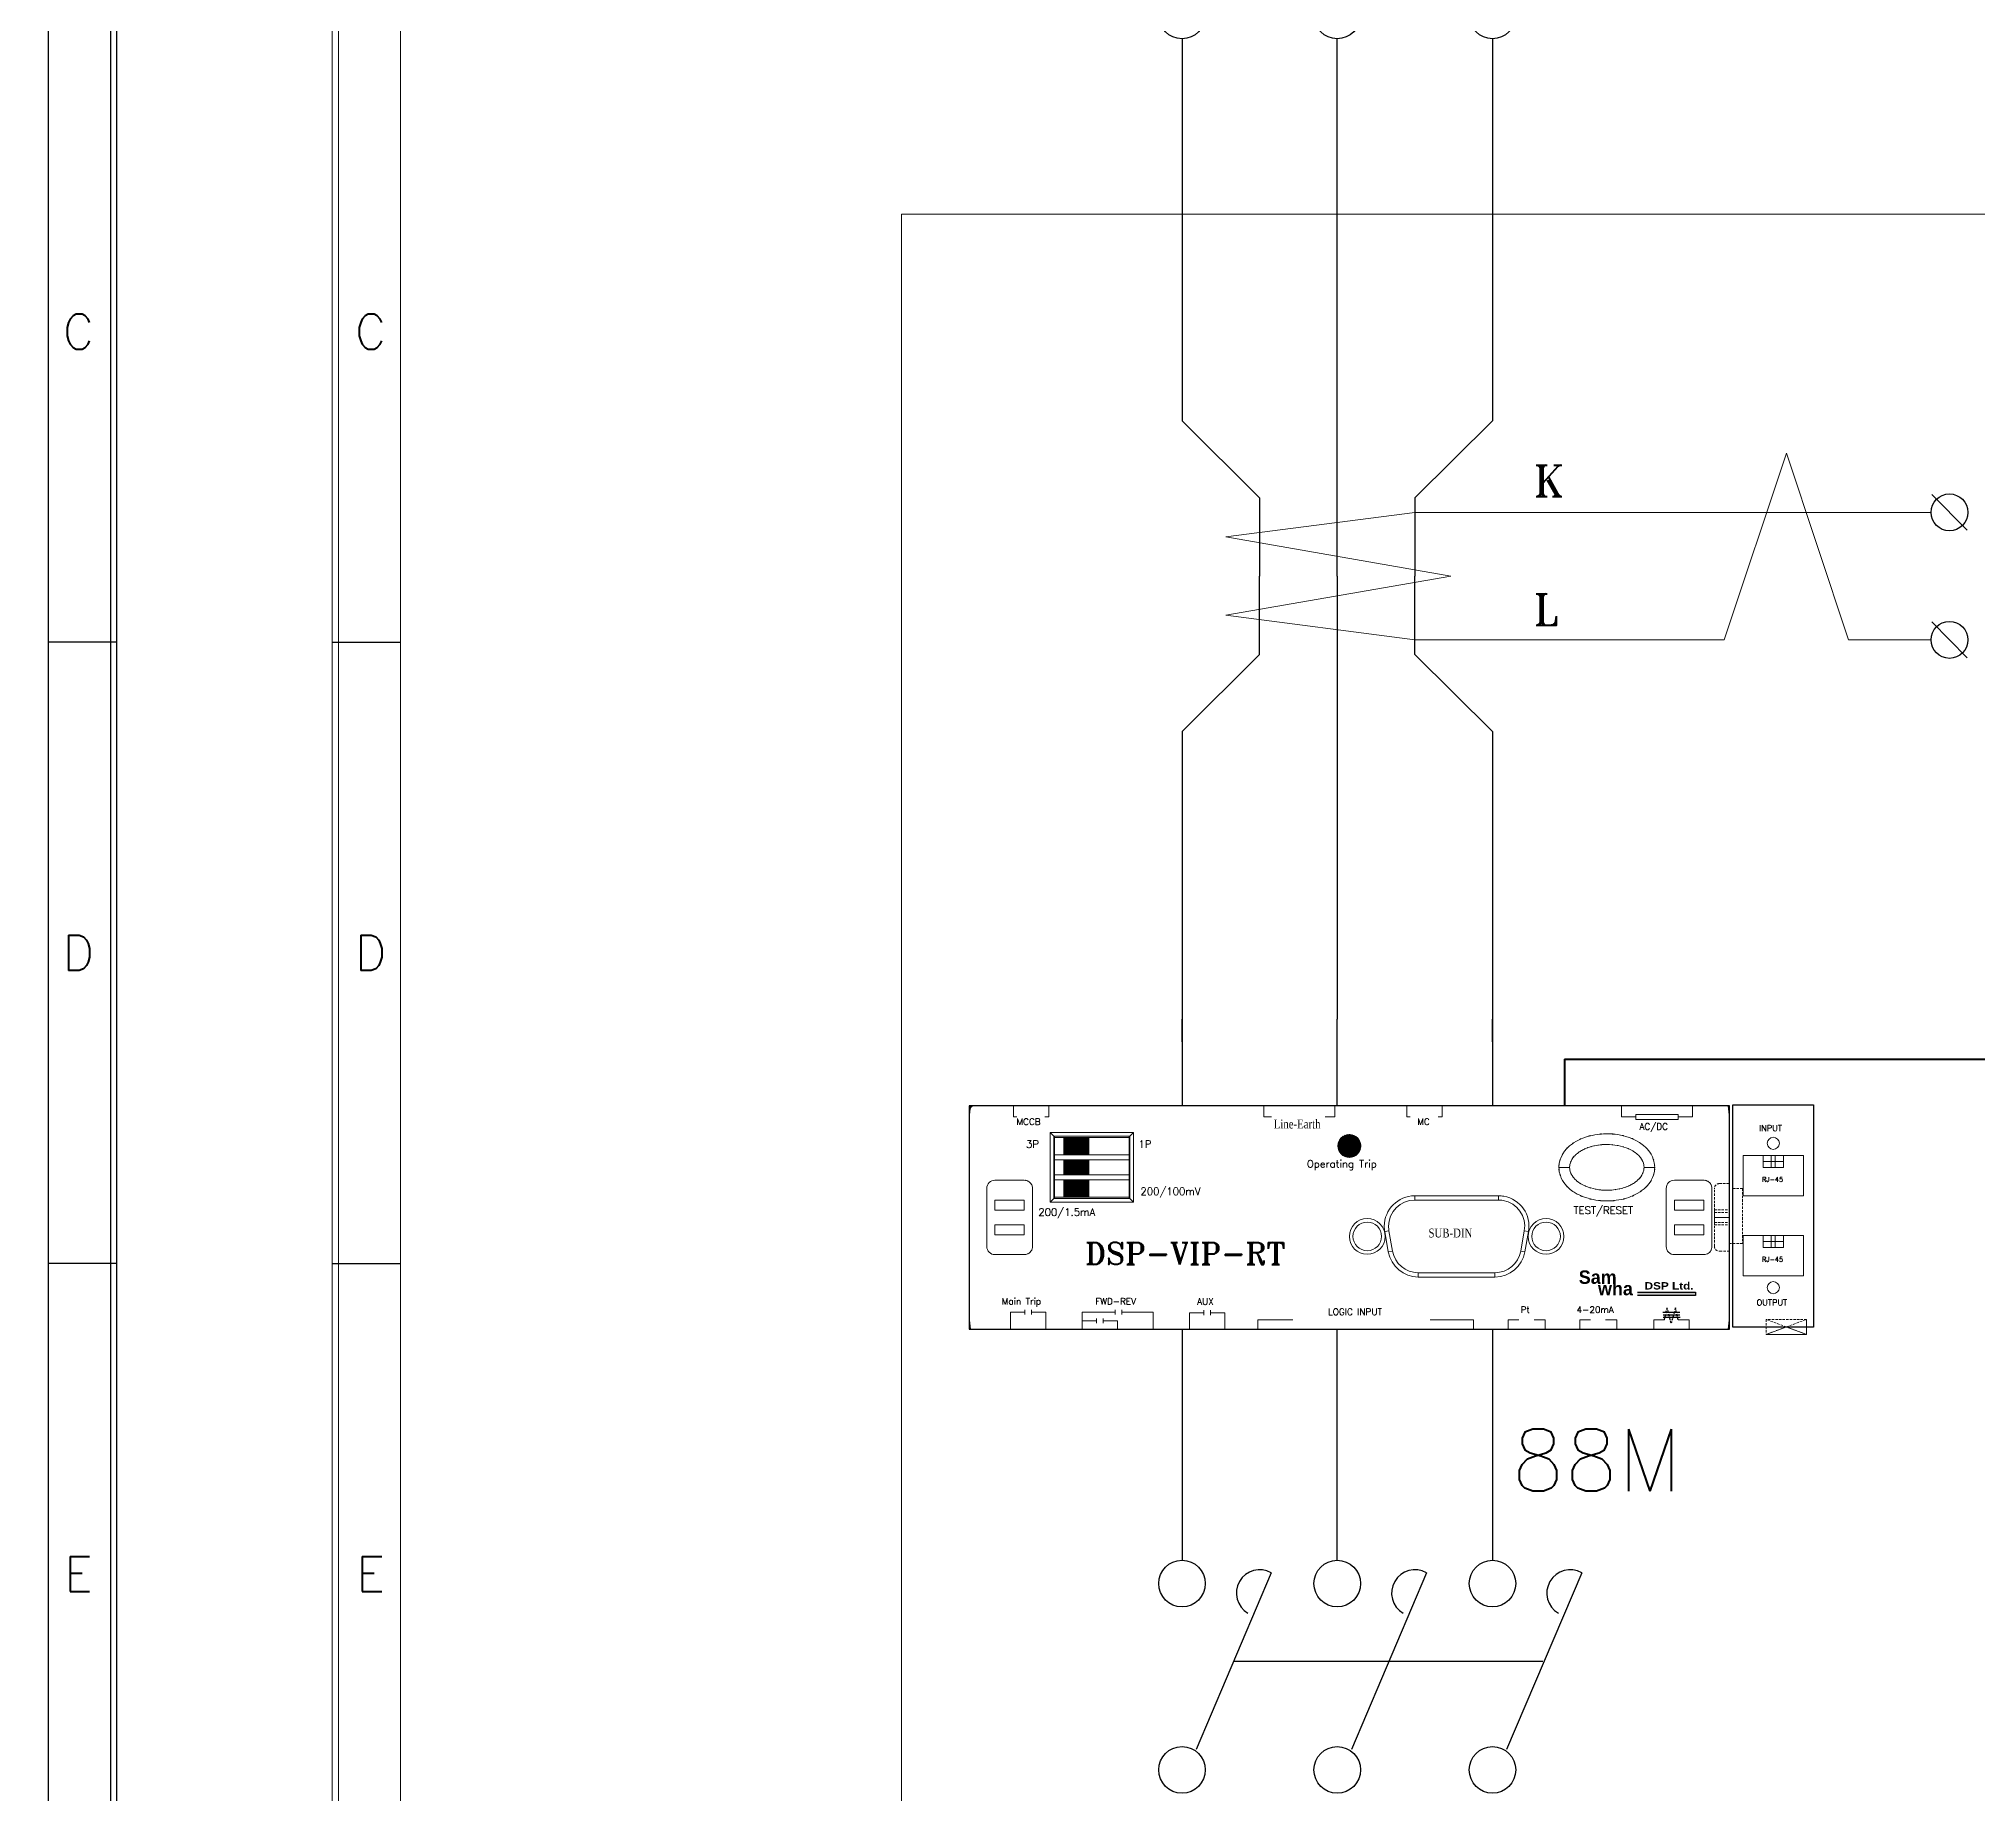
# Model space of a CAD drawing. Header units: millimetres. Extents: x 107 to 2900, y 85 to 3996.
# Drawn here: x 923.6 to 1125.9, y 2214.6 to 2397.7 of the extents above; entities that cross this region are included whole.
import ezdxf
from ezdxf.enums import TextEntityAlignment as Align
from ezdxf.lldxf.tags import DXFTag

# ---------------------------------------------------------------- set-up
doc = ezdxf.new("R2010")
doc.units = ezdxf.units.MM
doc.linetypes.add('DASHED2', pattern=[0.375, 0.25, -0.125])
for name, color, linetype in [('1', 1, 'CENTER'), ('20', 2, 'Continuous'), ('30', 3, 'Continuous'), ('70', 7, 'Continuous')]:
    doc.layers.add(name, color=color, linetype=linetype)
doc.styles.add('SIMPLEX', font='SIMPLEX')
doc.styles.add('SS', font='batang.ttc', dxfattribs={"width": 0.8})
doc.styles.get("Standard").update_dxf_attribs({"font": 'BareunDotumPro1.ttf'})
doc.styles.add('STYLE2', font='romant.shx')
tags = doc.linetypes.add('CENTER', pattern=[2, 1.25, -0.25, 0.25, -0.25]).pattern_tags.tags
tags[10:11] = [DXFTag(74, 4), DXFTag(75, 0), DXFTag(340, '0'), DXFTag(46, 1.0), DXFTag(50, 0.0), DXFTag(44, 0.0), DXFTag(45, 0.0)]
tags[8:9] = [DXFTag(74, 4), DXFTag(75, 0), DXFTag(340, '0'), DXFTag(46, 1.0), DXFTag(50, 0.0), DXFTag(44, 0.0), DXFTag(45, 0.0)]
tags[6:7] = [DXFTag(74, 4), DXFTag(75, 0), DXFTag(340, '0'), DXFTag(46, 1.0), DXFTag(50, 0.0), DXFTag(44, 0.0), DXFTag(45, 0.0)]
tags[4:5] = [DXFTag(74, 4), DXFTag(75, 0), DXFTag(340, '0'), DXFTag(46, 1.0), DXFTag(50, 0.0), DXFTag(44, 0.0), DXFTag(45, 0.0)]

msp = doc.modelspace()

# ---------------------------------------------------------------- hatches: boundary and pattern name
msp.add_hatch(color=5).paths.add_polyline_path([(1090.413, 2266.567), (1090.413, 2266.912), (1096.481, 2266.912), (1096.481, 2266.567)])
at = {"layer": '70', "lineweight": 15}
h = msp.add_hatch(dxfattribs=at)
h.set_pattern_fill('ANSI31', color=256, scale=0.5184, style=0)
h.set_pattern_definition([(45, (-603.935125, 8666.38867), (-0.0458205194, 0.0458205194), [])])
h.paths.add_polyline_path([(1033.153, 2283.037), (1030.561, 2283.037), (1030.561, 2281.222), (1033.153, 2281.222)])
h.paths.add_polyline_path([(1033.153, 2280.704), (1030.561, 2280.704), (1030.561, 2279.15), (1033.153, 2279.15)])
h.paths.add_polyline_path([(1033.153, 2278.632), (1030.561, 2278.632), (1030.561, 2276.818), (1033.153, 2276.818)])
at = {"layer": '70', "lineweight": 20}
h = msp.add_hatch(dxfattribs=at)
h.set_pattern_fill('ANSI31', color=3, scale=0.5184, style=0)
h.set_pattern_definition([(45, (-1676.24327, 15088.34854), (-0.04582051942, 0.04582051942), [])])
h.paths.add_polyline_path([(1061.544, 2282.166, 1), (1059.155, 2282.166, 1)])

# ---------------------------------------------------------------- linework, layer by layer
at = {"color": 0, "lineweight": 30}
for p, q in [((1042.886, 2397.667), (1042.886, 2357.808)), ((1059.086, 2357.808), (1059.086, 2397.667)), ((1075.286, 2397.667), (1075.286, 2357.808)), ((1042.886, 2357.808), (1050.986, 2349.781)), ((1059.086, 2341.608), (1059.086, 2357.808)), ((1075.286, 2357.808), (1067.186, 2349.781)), ((1050.986, 2349.781), (1050.986, 2341.608)), ((1067.186, 2349.781), (1067.186, 2341.608)), ((1050.986, 2333.434), (1050.986, 2341.608)), ((1059.086, 2341.608), (1059.086, 2295.402)), ((1067.186, 2333.434), (1067.186, 2341.608)), ((1042.886, 2325.408), (1050.986, 2333.434)), ((1075.286, 2325.408), (1067.186, 2333.434)), ((1042.886, 2325.408), (1042.886, 2293.008)), ((1075.286, 2325.408), (1075.286, 2293.008)), ((1042.886, 2295.402), (1042.886, 2286.346)), ((1042.886, 2293.008), (1042.886, 2295.402)), ((1059.086, 2286.346), (1059.086, 2295.402)), ((1075.286, 2295.402), (1075.286, 2286.346)), ((1075.286, 2293.008), (1075.286, 2295.402)), ((1042.886, 2263.06), (1042.886, 2238.934)), ((1059.086, 2238.934), (1059.086, 2263.06)), ((1075.286, 2263.06), (1075.286, 2238.934))]:
    msp.add_line(p, q, dxfattribs=at)
at = {"color": 1, "lineweight": 15}
msp.add_line((1310.968, 2379.361), (1013.607, 2379.361), dxfattribs=at)
at = {"color": 0}
for p, q in [((1124.825, 2346.386), (1121.118, 2350.138)), ((1124.825, 2333.077), (1121.118, 2336.829))]:
    msp.add_line(p, q, dxfattribs=at)
at = {"color": 0, "lineweight": 15}
for p, q in [((1067.186, 2348.262), (1121.047, 2348.262)), ((1067.186, 2334.953), (1099.474, 2334.953)), ((1112.434, 2334.953), (1121.047, 2334.953))]:
    msp.add_line(p, q, dxfattribs=at)
at = {"color": 7, "lineweight": 30}
for p, q in [((1100.017, 2286.346), (1020.682, 2286.346)), ((1020.682, 2286.346), (1020.682, 2263.06)), ((1100.017, 2263.06), (1100.017, 2286.346)), ((1020.682, 2263.06), (1100.017, 2263.06))]:
    msp.add_line(p, q, dxfattribs=at)
at = {"color": 7, "lineweight": 15}
for p, q in [((1029.134, 2276.288), (1029.134, 2283.566)), ((1029.134, 2283.566), (1037.829, 2283.566)), ((1029.507, 2283.192), (1029.134, 2283.566)), ((1029.507, 2276.662), (1029.507, 2283.192)), ((1029.507, 2283.192), (1037.456, 2283.192)), ((1029.507, 2283.037), (1037.456, 2283.037)), ((1029.585, 2276.662), (1029.585, 2283.192)), ((1033.153, 2281.222), (1033.153, 2283.037)), ((1037.378, 2283.192), (1037.378, 2276.662)), ((1037.456, 2283.192), (1037.829, 2283.566)), ((1037.456, 2283.192), (1037.456, 2276.662)), ((1037.829, 2283.566), (1037.829, 2276.288)), ((1029.585, 2281.222), (1037.378, 2281.222)), ((1029.585, 2280.704), (1037.378, 2280.704)), ((1033.153, 2279.15), (1033.153, 2280.704)), ((1082.217, 2279.927), (1083.337, 2279.927)), ((1092.218, 2279.927), (1091.098, 2279.927)), ((1023.367, 2278.586), (1026.431, 2278.586)), ((1037.456, 2279.15), (1029.585, 2279.15)), ((1037.456, 2278.632), (1029.585, 2278.632)), ((1033.153, 2276.818), (1033.153, 2278.632)), ((1022.508, 2271.678), (1022.508, 2277.727)), ((1027.289, 2277.727), (1027.289, 2271.678)), ((1029.507, 2276.662), (1029.134, 2276.288)), ((1037.829, 2276.288), (1029.134, 2276.288)), ((1037.378, 2276.818), (1029.507, 2276.818)), ((1037.456, 2276.662), (1029.507, 2276.662)), ((1037.456, 2276.662), (1037.829, 2276.288)), ((1067.174, 2276.96), (1075.914, 2276.96)), ((1067.174, 2276.96), (1067.174, 2276.512)), ((1067.174, 2276.512), (1075.914, 2276.512)), ((1075.914, 2276.96), (1075.914, 2276.512)), ((1064.043, 2273.228), (1064.484, 2273.306)), ((1064.415, 2271.114), (1064.043, 2273.228)), ((1064.857, 2271.192), (1064.484, 2273.306)), ((1078.604, 2273.306), (1078.232, 2271.192)), ((1079.046, 2273.228), (1078.604, 2273.306)), ((1079.046, 2273.228), (1078.673, 2271.114)), ((1026.431, 2270.82), (1023.367, 2270.82)), ((1064.415, 2271.114), (1064.857, 2271.192)), ((1078.673, 2271.114), (1078.232, 2271.192)), ((1075.542, 2268.935), (1067.546, 2268.935)), ((1067.546, 2268.487), (1067.546, 2268.935)), ((1075.542, 2268.487), (1067.546, 2268.487)), ((1075.542, 2268.487), (1075.542, 2268.935))]:
    msp.add_line(p, q, dxfattribs=at)
at = {"color": 7, "lineweight": 0}
for p, q in [((1094.269, 2278.586), (1097.332, 2278.586)), ((1023.367, 2276.512), (1026.431, 2276.512)), ((1093.41, 2271.678), (1093.41, 2277.727)), ((1094.269, 2276.512), (1097.332, 2276.512)), ((1098.191, 2277.727), (1098.191, 2271.678)), ((1023.367, 2275.475), (1026.431, 2275.475)), ((1023.367, 2273.92), (1026.431, 2273.92)), ((1094.269, 2275.475), (1097.332, 2275.475)), ((1094.269, 2273.92), (1097.332, 2273.92)), ((1023.367, 2272.883), (1026.431, 2272.883)), ((1094.269, 2272.883), (1097.332, 2272.883)), ((1097.332, 2270.82), (1094.269, 2270.82))]:
    msp.add_line(p, q, dxfattribs=at)
at = {"color": 5}
for p, q in [((1090.413, 2266.912), (1096.481, 2266.912)), ((1096.481, 2266.567), (1090.413, 2266.567)), ((1096.481, 2266.912), (1096.481, 2266.567))]:
    msp.add_line(p, q, dxfattribs=at)
at = {"color": 7}
for p, q in [((1093.959, 2264.769), (1093.079, 2264.769)), ((1093.967, 2264.517), (1093.086, 2264.517)), ((1093.992, 2264.267), (1093.111, 2264.267)), ((1094.84, 2264.769), (1093.959, 2264.769)), ((1094.848, 2264.517), (1093.967, 2264.517)), ((1094.873, 2264.267), (1093.992, 2264.267))]:
    msp.add_line(p, q, dxfattribs=at)
at = {"color": 7, "linetype": 'DASHED2'}
for p, q in [((1093.225, 2264.007), (1093.502, 2265.261)), ((1093.942, 2263.661), (1093.502, 2265.261)), ((1094.383, 2265.261), (1093.942, 2263.661)), ((1094.659, 2264.007), (1094.383, 2265.261))]:
    msp.add_line(p, q, dxfattribs=at)
at = {"color": 0, "linetype": 'Continuous'}
msp.add_line((1048.283, 2228.407), (1080.547, 2228.407), dxfattribs=at)
at = {"color": 0}
for centre in [(1122.972, 2348.262), (1122.972, 2334.953)]:
    msp.add_circle(centre, 1.924, dxfattribs=at)
at = {"color": 3, "lineweight": 15}
msp.add_circle((1060.349, 2282.166), 1.194, dxfattribs=at)
at = {"color": 7, "lineweight": 15}
for centre, radius in [((1062.215, 2272.723), 1.866), ((1062.215, 2272.723), 1.493), ((1080.873, 2272.723), 1.866), ((1080.874, 2272.723), 1.492)]:
    msp.add_circle(centre, radius, dxfattribs=at)
at = {"color": 7, "lineweight": 30}
msp.add_arc((1021.2, 2285.827), 0.518, 90, 180, dxfattribs=at)
at = {"color": 7, "lineweight": 15}
for points in [[(1020.806, 2286.346), (1020.759, 2285.928), (1020.718, 2285.511), (1020.682, 2285.092)], [(1100.017, 2285.092), (1099.981, 2285.511), (1099.939, 2285.928), (1099.893, 2286.346)], [(1023.367, 2278.586), (1022.893, 2278.586), (1022.508, 2278.201), (1022.508, 2277.727)], [(1022.508, 2271.678), (1022.508, 2271.204), (1022.893, 2270.82), (1023.367, 2270.82)], [(1064.415, 2271.114), (1064.683, 2269.595), (1066.003, 2268.487), (1067.546, 2268.487)], [(1064.857, 2271.192), (1065.086, 2269.887), (1066.221, 2268.935), (1067.546, 2268.935)], [(1075.542, 2268.935), (1076.867, 2268.935), (1078.002, 2269.887), (1078.232, 2271.192)], [(1075.542, 2268.487), (1077.085, 2268.487), (1078.405, 2269.595), (1078.673, 2271.114)], [(1020.682, 2264.314), (1020.718, 2263.895), (1020.759, 2263.477), (1020.806, 2263.06)], [(1099.893, 2263.06), (1099.939, 2263.477), (1099.981, 2263.895), (1100.017, 2264.314)]]:
    msp.add_open_spline(points, degree=3, dxfattribs=at)
for points, knots in [([(1099.898, 2286.346), (1099.898, 2286.343), (1099.896, 2286.341), (1099.893, 2286.341), (1099.891, 2286.341), (1099.889, 2286.343), (1099.889, 2286.346), (1099.889, 2286.348), (1099.891, 2286.351), (1099.893, 2286.351), (1099.896, 2286.351), (1099.898, 2286.348), (1099.898, 2286.346)], [0, 0, 0, 0, 1, 1, 1, 2, 2, 2, 3, 3, 3, 4, 4, 4, 4]), ([(1082.217, 2279.927), (1082.254, 2280.564), (1082.185, 2279.717), (1082.251, 2280.351), (1082.498, 2281.311), (1082.126, 2280.043), (1082.437, 2280.985), (1082.947, 2281.933), (1082.227, 2280.693), (1082.798, 2281.605), (1083.579, 2282.486), (1082.503, 2281.345), (1083.336, 2282.175), (1084.38, 2282.943), (1082.961, 2281.959), (1084.046, 2282.668), (1085.342, 2283.286), (1083.594, 2282.504), (1084.92, 2283.059), (1086.464, 2283.495), (1084.392, 2282.961), (1085.955, 2283.326), (1087.753, 2283.53), (1085.35, 2283.313), (1087.156, 2283.435), (1088.986, 2283.341), (1086.551, 2283.522), (1088.374, 2283.344), (1089.962, 2282.998), (1087.857, 2283.507), (1089.427, 2283.089), (1090.776, 2282.549), (1088.997, 2283.312), (1090.317, 2282.708), (1091.427, 2282.009), (1089.974, 2282.98), (1091.044, 2282.222), (1091.901, 2281.399), (1090.793, 2282.53), (1091.598, 2281.657), (1092.192, 2280.748), (1091.441, 2281.984), (1091.973, 2281.039), (1092.304, 2280.103), (1091.906, 2281.364), (1092.173, 2280.408), (1092.258, 2279.688), (1092.169, 2280.65), (1092.218, 2279.927)], [0, 0, 0, 0, 1, 1, 1, 2, 2, 2, 3, 3, 3, 4, 4, 4, 5, 5, 5, 6, 6, 6, 7, 7, 7, 8, 8, 8, 9, 9, 9, 10, 10, 10, 11, 11, 11, 12, 12, 12, 13, 13, 13, 14, 14, 14, 15, 15, 15, 16, 16, 16, 16]), ([(1083.337, 2279.927), (1083.344, 2280.152), (1083.33, 2279.853), (1083.344, 2280.077), (1083.377, 2280.317), (1083.328, 2279.997), (1083.369, 2280.237), (1083.432, 2280.49), (1083.342, 2280.154), (1083.413, 2280.405), (1083.51, 2280.664), (1083.376, 2280.32), (1083.481, 2280.576), (1083.61, 2280.835), (1083.432, 2280.493), (1083.569, 2280.747), (1083.731, 2281.001), (1083.51, 2280.666), (1083.68, 2280.915), (1083.875, 2281.163), (1083.611, 2280.836), (1083.812, 2281.078), (1084.04, 2281.319), (1083.732, 2281.002), (1083.965, 2281.237), (1084.227, 2281.469), (1083.875, 2281.164), (1084.142, 2281.39), (1084.438, 2281.612), (1084.041, 2281.32), (1084.34, 2281.535), (1084.673, 2281.748), (1084.227, 2281.469), (1084.563, 2281.674), (1084.936, 2281.875), (1084.436, 2281.613), (1084.813, 2281.806), (1085.226, 2281.993), (1084.673, 2281.749), (1085.09, 2281.928), (1085.542, 2282.096), (1084.937, 2281.877), (1085.392, 2282.038), (1085.891, 2282.187), (1085.224, 2281.994), (1085.726, 2282.134), (1086.281, 2282.26), (1085.539, 2282.098), (1086.098, 2282.215), (1086.721, 2282.313), (1085.888, 2282.19), (1086.514, 2282.276), (1087.215, 2282.336), (1086.279, 2282.266), (1086.981, 2282.311), (1087.759, 2282.317), (1086.723, 2282.321), (1087.5, 2282.309), (1088.352, 2282.243), (1087.217, 2282.345), (1088.067, 2282.258), (1088.959, 2282.102), (1087.773, 2282.327), (1088.66, 2282.146), (1089.519, 2281.9), (1088.38, 2282.246), (1089.229, 2281.973), (1089.996, 2281.65), (1088.982, 2282.098), (1089.737, 2281.748), (1090.403, 2281.357), (1089.525, 2281.896), (1090.176, 2281.479), (1090.741, 2281.018), (1090.002, 2281.65), (1090.545, 2281.162), (1091, 2280.622), (1090.415, 2281.36), (1090.838, 2280.793), (1091.152, 2280.171), (1090.764, 2281.015), (1091.031, 2280.371), (1091.158, 2279.709), (1091.026, 2280.596), (1091.098, 2279.927)], [0, 0, 0, 0, 1, 1, 1, 2, 2, 2, 3, 3, 3, 4, 4, 4, 5, 5, 5, 6, 6, 6, 7, 7, 7, 8, 8, 8, 9, 9, 9, 10, 10, 10, 11, 11, 11, 12, 12, 12, 13, 13, 13, 14, 14, 14, 15, 15, 15, 16, 16, 16, 17, 17, 17, 18, 18, 18, 19, 19, 19, 20, 20, 20, 21, 21, 21, 22, 22, 22, 23, 23, 23, 24, 24, 24, 25, 25, 25, 26, 26, 26, 27, 27, 27, 28, 28, 28, 28]), ([(1092.218, 2279.927), (1092.18, 2279.29), (1092.25, 2280.137), (1092.184, 2279.503), (1091.936, 2278.543), (1092.308, 2279.811), (1091.997, 2278.87), (1091.487, 2277.921), (1092.209, 2279.161), (1091.637, 2278.248), (1090.856, 2277.368), (1091.932, 2278.509), (1091.098, 2277.678), (1090.054, 2276.911), (1091.474, 2277.896), (1090.389, 2277.186), (1089.093, 2276.568), (1090.84, 2277.35), (1089.515, 2276.795), (1087.971, 2276.358), (1090.042, 2276.893), (1088.479, 2276.527), (1086.681, 2276.324), (1089.084, 2276.541), (1087.278, 2276.42), (1085.448, 2276.514), (1087.883, 2276.332), (1086.06, 2276.51), (1084.472, 2276.857), (1086.578, 2276.347), (1085.008, 2276.766), (1083.658, 2277.305), (1085.438, 2276.542), (1084.118, 2277.147), (1083.008, 2277.845), (1084.461, 2276.875), (1083.391, 2277.632), (1082.533, 2278.455), (1083.642, 2277.325), (1082.836, 2278.198), (1082.243, 2279.106), (1082.993, 2277.87), (1082.461, 2278.815), (1082.13, 2279.752), (1082.529, 2278.49), (1082.261, 2279.446), (1082.176, 2280.166), (1082.265, 2279.204), (1082.217, 2279.927)], [0, 0, 0, 0, 1, 1, 1, 2, 2, 2, 3, 3, 3, 4, 4, 4, 5, 5, 5, 6, 6, 6, 7, 7, 7, 8, 8, 8, 9, 9, 9, 10, 10, 10, 11, 11, 11, 12, 12, 12, 13, 13, 13, 14, 14, 14, 15, 15, 15, 16, 16, 16, 16]), ([(1091.098, 2279.927), (1091.09, 2279.703), (1091.105, 2280.002), (1091.091, 2279.778), (1091.057, 2279.537), (1091.107, 2279.857), (1091.066, 2279.618), (1091.002, 2279.365), (1091.092, 2279.701), (1091.021, 2279.45), (1090.925, 2279.191), (1091.058, 2279.534), (1090.954, 2279.278), (1090.825, 2279.02), (1091.002, 2279.361), (1090.866, 2279.107), (1090.703, 2278.853), (1090.924, 2279.189), (1090.755, 2278.94), (1090.56, 2278.692), (1090.824, 2279.018), (1090.623, 2278.776), (1090.395, 2278.535), (1090.703, 2278.853), (1090.469, 2278.617), (1090.207, 2278.385), (1090.559, 2278.691), (1090.293, 2278.465), (1089.997, 2278.243), (1090.395, 2278.534), (1090.094, 2278.319), (1089.763, 2278.107), (1090.208, 2278.385), (1089.871, 2278.18), (1089.499, 2277.979), (1089.998, 2278.242), (1089.622, 2278.049), (1089.209, 2277.862), (1089.763, 2278.105), (1089.345, 2277.926), (1088.893, 2277.757), (1089.498, 2277.977), (1089.042, 2277.817), (1088.544, 2277.668), (1089.21, 2277.861), (1088.709, 2277.72), (1088.153, 2277.593), (1088.896, 2277.756), (1088.338, 2277.64), (1087.713, 2277.541), (1088.547, 2277.664), (1087.921, 2277.578), (1087.22, 2277.519), (1088.155, 2277.588), (1087.453, 2277.544), (1086.675, 2277.537), (1087.713, 2277.533), (1086.934, 2277.545), (1086.083, 2277.611), (1087.217, 2277.509), (1086.367, 2277.596), (1085.475, 2277.752), (1086.662, 2277.527), (1085.775, 2277.709), (1084.917, 2277.955), (1086.055, 2277.608), (1085.205, 2277.882), (1084.438, 2278.205), (1085.454, 2277.756), (1084.698, 2278.106), (1084.031, 2278.497), (1084.909, 2277.958), (1084.259, 2278.375), (1083.695, 2278.836), (1084.433, 2278.204), (1083.89, 2278.692), (1083.434, 2279.232), (1084.02, 2278.494), (1083.598, 2279.061), (1083.283, 2279.683), (1083.671, 2278.839), (1083.403, 2279.483), (1083.276, 2280.146), (1083.409, 2279.257), (1083.337, 2279.927)], [0, 0, 0, 0, 1, 1, 1, 2, 2, 2, 3, 3, 3, 4, 4, 4, 5, 5, 5, 6, 6, 6, 7, 7, 7, 8, 8, 8, 9, 9, 9, 10, 10, 10, 11, 11, 11, 12, 12, 12, 13, 13, 13, 14, 14, 14, 15, 15, 15, 16, 16, 16, 17, 17, 17, 18, 18, 18, 19, 19, 19, 20, 20, 20, 21, 21, 21, 22, 22, 22, 23, 23, 23, 24, 24, 24, 25, 25, 25, 26, 26, 26, 27, 27, 27, 28, 28, 28, 28]), ([(1027.289, 2277.727), (1027.243, 2278.128), (1027.327, 2277.597), (1027.247, 2277.993), (1027.079, 2278.36), (1027.323, 2277.881), (1027.125, 2278.232), (1026.852, 2278.529), (1027.232, 2278.15), (1026.935, 2278.422), (1026.584, 2278.62), (1027.063, 2278.376), (1026.696, 2278.544), (1026.3, 2278.624), (1026.831, 2278.54), (1026.431, 2278.586)], [0, 0, 0, 0, 1, 1, 1, 2, 2, 2, 3, 3, 3, 4, 4, 4, 5, 5, 5, 5]), ([(1067.174, 2276.96), (1065.418, 2276.96), (1063.994, 2275.536), (1063.994, 2273.78), (1063.994, 2273.595), (1064.01, 2273.41), (1064.043, 2273.228)], [0, 0, 0, 0, 1, 1, 1, 2, 2, 2, 2]), ([(1067.174, 2276.512), (1065.665, 2276.512), (1064.442, 2275.289), (1064.442, 2273.78), (1064.442, 2273.622), (1064.456, 2273.462), (1064.484, 2273.306)], [0, 0, 0, 0, 1, 1, 1, 2, 2, 2, 2]), ([(1079.046, 2273.228), (1079.35, 2274.958), (1078.196, 2276.606), (1076.466, 2276.911), (1076.284, 2276.944), (1076.099, 2276.96), (1075.914, 2276.96)], [0, 0, 0, 0, 1, 1, 1, 2, 2, 2, 2]), ([(1078.604, 2273.306), (1078.867, 2274.791), (1077.874, 2276.208), (1076.389, 2276.47), (1076.232, 2276.498), (1076.074, 2276.512), (1075.914, 2276.512)], [0, 0, 0, 0, 1, 1, 1, 2, 2, 2, 2]), ([(1026.431, 2270.82), (1026.831, 2270.866), (1026.3, 2270.782), (1026.696, 2270.862), (1027.063, 2271.029), (1026.584, 2270.786), (1026.935, 2270.984), (1027.232, 2271.256), (1026.852, 2270.877), (1027.125, 2271.174), (1027.323, 2271.525), (1027.079, 2271.046), (1027.247, 2271.413), (1027.327, 2271.808), (1027.243, 2271.278), (1027.289, 2271.678)], [0, 0, 0, 0, 1, 1, 1, 2, 2, 2, 3, 3, 3, 4, 4, 4, 5, 5, 5, 5]), ([(1020.686, 2265.187), (1020.686, 2265.184), (1020.684, 2265.183), (1020.682, 2265.183), (1020.679, 2265.183), (1020.677, 2265.184), (1020.677, 2265.187), (1020.677, 2265.19), (1020.679, 2265.192), (1020.682, 2265.192), (1020.684, 2265.192), (1020.686, 2265.19), (1020.686, 2265.187)], [0, 0, 0, 0, 1, 1, 1, 2, 2, 2, 3, 3, 3, 4, 4, 4, 4]), ([(1100.022, 2265.187), (1100.022, 2265.184), (1100.02, 2265.183), (1100.017, 2265.183), (1100.015, 2265.183), (1100.012, 2265.184), (1100.012, 2265.187), (1100.012, 2265.19), (1100.015, 2265.192), (1100.017, 2265.192), (1100.02, 2265.192), (1100.022, 2265.19), (1100.022, 2265.187)], [0, 0, 0, 0, 1, 1, 1, 2, 2, 2, 3, 3, 3, 4, 4, 4, 4]), ([(1099.898, 2263.06), (1099.898, 2263.057), (1099.896, 2263.055), (1099.893, 2263.055), (1099.891, 2263.055), (1099.889, 2263.057), (1099.889, 2263.06), (1099.889, 2263.062), (1099.891, 2263.065), (1099.893, 2263.065), (1099.896, 2263.065), (1099.898, 2263.062), (1099.898, 2263.06)], [0, 0, 0, 0, 1, 1, 1, 2, 2, 2, 3, 3, 3, 4, 4, 4, 4])]:
    msp.add_open_spline(points, degree=3, knots=knots, dxfattribs=at)
at = {"color": 7, "lineweight": 0}
for points in [[(1094.269, 2278.586), (1093.795, 2278.586), (1093.41, 2278.201), (1093.41, 2277.727)], [(1093.41, 2271.678), (1093.41, 2271.204), (1093.795, 2270.82), (1094.269, 2270.82)]]:
    msp.add_open_spline(points, degree=3, dxfattribs=at)
for points in [[(1098.191, 2277.727), (1098.145, 2278.128), (1098.229, 2277.597), (1098.149, 2277.993), (1097.981, 2278.36), (1098.225, 2277.881), (1098.027, 2278.232), (1097.754, 2278.529), (1098.134, 2278.15), (1097.837, 2278.422), (1097.486, 2278.62), (1097.965, 2278.376), (1097.598, 2278.544), (1097.202, 2278.624), (1097.733, 2278.54), (1097.332, 2278.586)], [(1097.332, 2270.82), (1097.733, 2270.866), (1097.202, 2270.782), (1097.598, 2270.862), (1097.965, 2271.029), (1097.486, 2270.786), (1097.837, 2270.984), (1098.134, 2271.256), (1097.754, 2270.877), (1098.027, 2271.174), (1098.225, 2271.525), (1097.981, 2271.046), (1098.149, 2271.413), (1098.229, 2271.808), (1098.145, 2271.278), (1098.191, 2271.678)]]:
    msp.add_open_spline(points, degree=3, knots=[0, 0, 0, 0, 1, 1, 1, 2, 2, 2, 3, 3, 3, 4, 4, 4, 5, 5, 5, 5], dxfattribs=at)
at = {"layer": '1', "color": 0}
for p, q in [((1052.201, 2237.624), (1044.364, 2219.19)), ((1068.401, 2237.624), (1060.564, 2219.19)), ((1084.601, 2237.624), (1076.764, 2219.19))]:
    msp.add_line(p, q, dxfattribs=at)
for centre in [(1042.886, 2400.097), (1059.086, 2400.097), (1075.286, 2400.097), (1042.886, 2236.504), (1059.086, 2236.504), (1075.286, 2236.504), (1042.886, 2217.064), (1059.086, 2217.064), (1075.286, 2217.064)]:
    msp.add_circle(centre, 2.43, dxfattribs=at)
for centre in [(1050.986, 2235.52), (1067.186, 2235.52), (1083.386, 2235.52)]:
    msp.add_arc(centre, 2.43, 60, 240, dxfattribs=at)
at = {"layer": '20', "color": 7}
msp.add_line((924.579, 2521.982), (924.579, 2006.39), dxfattribs=at)
at = {"layer": '20', "color": 0, "lineweight": 13}
msp.add_lwpolyline([(961.335, 2006.39), (961.335, 2521.982), (1767.879, 2521.982), (1767.879, 2006.39)], dxfattribs=at)
at = {"layer": '30', "color": 7}
for p, q in [((931.707, 2334.71), (924.579, 2334.71)), ((931.707, 2269.91), (924.579, 2269.91))]:
    msp.add_line(p, q, dxfattribs=at)
at = {"layer": '30', "color": 0}
for p, q in [((954.207, 2334.71), (961.335, 2334.71)), ((954.207, 2269.91), (961.335, 2269.91))]:
    msp.add_line(p, q, dxfattribs=at)
at = {"layer": '70', "color": 1, "lineweight": 15}
msp.add_line((1013.61, 2119.755), (1013.607, 2379.361), dxfattribs=at)
at = {"layer": '70', "lineweight": 15}
for p, q in [((1099.474, 2334.953), (1105.954, 2354.443)), ((1105.954, 2354.443), (1112.434, 2334.953)), ((1025.303, 2285.189), (1025.303, 2286.346)), ((1028.988, 2285.189), (1028.988, 2286.346)), ((1051.423, 2285.189), (1051.423, 2286.346)), ((1058.839, 2285.189), (1058.839, 2286.346)), ((1066.352, 2285.189), (1066.352, 2286.346)), ((1070.037, 2285.189), (1070.037, 2286.346)), ((1088.743, 2285.189), (1088.743, 2286.346)), ((1096.16, 2285.189), (1096.16, 2286.346)), ((1025.634, 2285.189), (1025.303, 2285.189)), ((1028.559, 2285.189), (1028.988, 2285.189)), ((1052.216, 2285.189), (1051.423, 2285.189)), ((1057.813, 2285.189), (1058.839, 2285.189)), ((1066.682, 2285.189), (1066.352, 2285.189)), ((1069.607, 2285.189), (1070.037, 2285.189)), ((1090.236, 2285.189), (1088.743, 2285.189)), ((1090.236, 2285.434), (1094.667, 2285.434)), ((1090.236, 2284.927), (1090.236, 2285.434)), ((1094.667, 2284.927), (1090.236, 2284.927)), ((1094.667, 2284.927), (1094.667, 2285.434)), ((1094.667, 2285.189), (1096.16, 2285.189)), ((1100.378, 2277.717), (1100.378, 2271.989)), ((1100.378, 2274.221), (1100.378, 2275.485)), ((1024.993, 2264.814), (1024.993, 2263.06)), ((1026.486, 2264.814), (1024.993, 2264.814)), ((1026.486, 2265.076), (1026.486, 2264.569)), ((1027.185, 2265.076), (1027.185, 2264.569)), ((1027.185, 2264.814), (1028.678, 2264.814)), ((1028.678, 2264.814), (1028.678, 2263.06)), ((1035.911, 2264.814), (1032.459, 2264.814)), ((1032.459, 2264.814), (1032.459, 2263.06)), ((1033.952, 2263.911), (1032.459, 2263.911)), ((1033.952, 2264.172), (1033.952, 2263.666)), ((1034.651, 2264.172), (1034.651, 2263.666)), ((1034.651, 2263.911), (1036.144, 2263.911)), ((1035.911, 2265.076), (1035.911, 2264.569)), ((1036.144, 2263.911), (1036.144, 2263.06)), ((1036.61, 2265.076), (1036.61, 2264.569)), ((1036.61, 2264.814), (1039.875, 2264.814)), ((1039.875, 2264.814), (1039.875, 2263.06)), ((1043.654, 2264.753), (1043.654, 2263.06)), ((1045.147, 2264.753), (1043.654, 2264.753)), ((1045.147, 2265.015), (1045.147, 2264.508)), ((1045.846, 2265.015), (1045.846, 2264.508)), ((1045.846, 2264.753), (1047.339, 2264.753)), ((1047.34, 2264.753), (1047.34, 2263.06)), ((1050.815, 2264.007), (1050.815, 2263.06)), ((1054.443, 2264.007), (1050.815, 2264.007)), ((1073.32, 2264.007), (1068.789, 2264.007)), ((1073.32, 2264.007), (1073.32, 2263.06)), ((1078.037, 2264.007), (1076.936, 2264.007)), ((1076.936, 2264.007), (1076.936, 2263.06)), ((1079.632, 2264.007), (1080.781, 2264.007)), ((1080.781, 2264.007), (1080.781, 2263.06)), ((1085.501, 2264.007), (1084.399, 2264.007)), ((1084.399, 2264.007), (1084.399, 2263.06)), ((1087.095, 2264.007), (1088.245, 2264.007)), ((1088.245, 2264.007), (1088.245, 2263.06)), ((1093.225, 2264.007), (1092.124, 2264.007)), ((1092.124, 2264.007), (1092.124, 2263.06)), ((1094.659, 2264.007), (1095.809, 2264.007)), ((1095.809, 2264.007), (1095.809, 2263.06))]:
    msp.add_line(p, q, dxfattribs=at)
at = {"layer": '70', "lineweight": 13}
for p, q in [((1067.186, 2348.262), (1047.45, 2345.694)), ((1047.45, 2345.694), (1070.939, 2341.608)), ((1070.939, 2341.608), (1047.45, 2337.521)), ((1047.45, 2337.521), (1067.186, 2334.953)), ((1030.561, 2283.037), (1030.561, 2281.222)), ((1030.561, 2280.704), (1030.561, 2279.15)), ((1030.561, 2278.632), (1030.561, 2276.818)), ((1023.367, 2276.512), (1023.367, 2275.475)), ((1026.431, 2276.512), (1026.431, 2275.475)), ((1094.269, 2276.512), (1094.269, 2275.475)), ((1097.332, 2276.512), (1097.332, 2275.475)), ((1023.367, 2273.92), (1023.367, 2272.883)), ((1026.431, 2273.92), (1026.431, 2272.883)), ((1094.269, 2273.92), (1094.269, 2272.883)), ((1097.332, 2273.92), (1097.332, 2272.883)), ((1108.057, 2262.506), (1108.057, 2264.062)), ((1105.913, 2263.27), (1103.845, 2262.506)), ((1103.845, 2262.506), (1108.057, 2262.506)), ((1103.845, 2262.506), (1108.057, 2262.506)), ((1108.057, 2262.506), (1105.988, 2263.27))]:
    msp.add_line(p, q, dxfattribs=at)
at = {"layer": '70', "color": 1, "linetype": 'ByBlock', "lineweight": 50}
for q in [(1133.021, 2291.221), (1082.787, 2286.346)]:
    msp.add_line((1082.787, 2291.221), q, dxfattribs=at)
at = {"layer": '70', "lineweight": 30}
for p, q in [((1100.378, 2263.27), (1100.378, 2286.436)), ((1100.378, 2286.436), (1108.802, 2286.436)), ((1108.802, 2286.436), (1108.802, 2263.27)), ((1108.802, 2263.27), (1100.378, 2263.27))]:
    msp.add_line(p, q, dxfattribs=at)
at = {"layer": '70', "color": 4, "lineweight": 15}
for p, q in [((1101.431, 2281.171), (1107.749, 2281.171)), ((1101.431, 2276.959), (1101.431, 2281.171)), ((1103.537, 2279.908), (1103.537, 2281.171)), ((1103.537, 2280.539), (1105.643, 2280.539)), ((1103.537, 2279.908), (1105.643, 2279.908)), ((1104.379, 2279.908), (1104.379, 2281.171)), ((1104.8, 2281.171), (1104.8, 2279.908)), ((1105.643, 2281.171), (1105.643, 2279.908)), ((1107.749, 2281.171), (1107.749, 2276.959)), ((1107.749, 2276.959), (1101.431, 2276.959)), ((1101.431, 2272.832), (1107.749, 2272.832)), ((1101.431, 2268.62), (1101.431, 2272.832)), ((1103.537, 2271.569), (1103.537, 2272.832)), ((1103.537, 2272.201), (1105.643, 2272.201)), ((1104.379, 2271.569), (1104.379, 2272.832)), ((1104.8, 2272.832), (1104.8, 2271.569)), ((1105.643, 2272.832), (1105.643, 2271.569)), ((1107.749, 2272.832), (1107.749, 2268.62)), ((1103.537, 2271.569), (1105.643, 2271.569)), ((1107.749, 2268.62), (1101.431, 2268.62))]:
    msp.add_line(p, q, dxfattribs=at)
at = {"layer": '70', "linetype": 'DASHED2', "lineweight": 15}
for p, q in [((1098.961, 2278.233), (1100.017, 2278.233)), ((1100.017, 2270.82), (1100.017, 2278.596)), ((1098.443, 2271.701), (1098.443, 2277.715)), ((1100.378, 2277.717), (1101.359, 2277.717)), ((1101.359, 2277.717), (1101.359, 2271.989)), ((1098.443, 2275.486), (1100.017, 2275.486)), ((1098.443, 2275.486), (1098.443, 2273.93)), ((1098.443, 2275.226), (1100.017, 2275.226)), ((1100.017, 2274.708), (1098.443, 2274.708)), ((1098.443, 2274.708), (1100.017, 2274.708)), ((1098.443, 2274.19), (1100.017, 2274.19)), ((1098.443, 2273.93), (1100.017, 2273.93)), ((1100.017, 2275.486), (1100.017, 2273.93)), ((1101.359, 2271.989), (1099.957, 2271.989)), ((1100.017, 2271.183), (1098.961, 2271.183))]:
    msp.add_line(p, q, dxfattribs=at)
at = {"layer": '70', "color": 0, "linetype": 'DASHED2', "lineweight": 13}
for p, q in [((1108.057, 2264.062), (1103.845, 2264.062)), ((1103.845, 2262.506), (1108.057, 2264.062)), ((1108.057, 2262.506), (1103.845, 2264.062)), ((1103.845, 2264.062), (1103.845, 2262.506))]:
    msp.add_line(p, q, dxfattribs=at)
at = {"layer": '70', "color": 7}
for points in [[(931.707, 1945.91), (110.907, 1945.91), (110.907, 2529.11), (931.707, 2529.11)], [(931.059, 1946.558), (111.555, 1946.558), (111.555, 2528.462), (931.059, 2528.462)]]:
    msp.add_lwpolyline(points, close=True, dxfattribs=at)
at = {"layer": '70', "color": 0, "lineweight": 13}
for points in [[(1775.007, 1945.91), (954.207, 1945.91), (954.207, 2529.11), (1775.007, 2529.11)], [(1774.359, 1946.558), (954.855, 1946.558), (954.855, 2528.462), (1774.359, 2528.462)]]:
    msp.add_lwpolyline(points, close=True, dxfattribs=at)
at = {"layer": '70', "lineweight": 15}
for centre in [(1104.59, 2282.435), (1104.59, 2267.378)]:
    msp.add_circle(centre, 0.632, dxfattribs=at)
at = {"layer": '70', "linetype": 'DASHED2', "lineweight": 15}
for centre, start, end in [((1098.961, 2277.715), 90, 180), ((1098.961, 2271.701), 180, 270)]:
    msp.add_arc(centre, 0.518, start, end, dxfattribs=at)

# ---------------------------------------------------------------- texts
at = {"color": 0, "style": 'STYLE2'}
for s, height, p in [('K', 3.295, (1079.563, 2349.906)), ('L', 3.295, (1079.563, 2336.48)), ('MCCB', 0.6756, (1025.612, 2284.354)), ('MC', 0.6756, (1067.437, 2284.354)), ('AC/DC', 0.6756, (1090.617, 2283.849)), ('INPUT', 0.6261, (1103.11, 2283.715)), ('3P', 0.7706, (1026.605, 2281.97)), ('1P', 0.7706, (1038.347, 2281.97)), ('Operating Trip', 0.77064, (1055.911, 2279.9)), ('200/100mV', 0.7706, (1038.545, 2277.041)), ('RJ-45', 0.5009, (1103.407, 2278.418)), ('200/1.5mA', 0.7706, (1027.888, 2274.872)), ('TEST/RESET', 0.7706, (1083.745, 2275.067)), ('DSP-VIP-RT', 2.3231, (1032.757, 2269.782)), ('RJ-45', 0.5009, (1103.407, 2270.08)), ('Main Trip', 0.6756, (1024.074, 2265.613)), ('FWD-REV', 0.6756, (1033.839, 2265.613)), ('AUX', 0.6756, (1044.459, 2265.602)), ('OUTPUT', 0.6261, (1102.845, 2265.518)), ('LOGIC INPUT', 0.67558, (1058.13, 2264.524)), ('Pt', 0.6756, (1078.218, 2264.744)), ('4-20mA', 0.6756, (1084.067, 2264.744))]:
    msp.add_text(s, height=height, dxfattribs=at).set_placement(p)
at = {"color": 0, "style": 'SS', "width": 0.8}
for s, p in [('Line-Earth', (1052.46, 2283.986)), ('SUB-DIN', (1068.607, 2272.612))]:
    msp.add_text(s, height=0.9331, dxfattribs=at).set_placement(p)
at = {"color": 0, "linetype": 'Continuous', "style": 'SIMPLEX'}
msp.add_text(' 88M', height=6.48, dxfattribs=at).set_placement((1072.817, 2246.136))
at = {"color": 20, "insert": (1084.29, 2269.174), "char_height": 1.39968, "width": 5.02982, "attachment_point": 1}
msp.add_mtext('{\\fPump Demi Bold LET|b0|i0|c0|p2;Sam}', dxfattribs=at)
at = {"color": 5, "insert": (1086.294, 2267.976), "char_height": 1.39968, "width": 5.02982, "attachment_point": 1}
msp.add_mtext('{\\fPump Demi Bold LET|b0|i0|c0|p2;wha}', dxfattribs=at)
at = {"color": 0, "insert": (1091.157, 2267.952), "char_height": 0.76772, "width": 13.65968, "attachment_point": 1}
msp.add_mtext('{\\fArial Black|b0|i0|c0|p34;DSP Ltd.}', dxfattribs=at)
at = {"layer": '30', "color": 7, "style": 'SIMPLEX'}
for s, p in [('C', (927.711, 2367.11)), ('D', (927.711, 2302.31)), ('E', (927.711, 2237.51))]:
    msp.add_text(s, height=3.672, dxfattribs=at).set_placement(p, align=Align.MIDDLE)
at = {"layer": '30', "color": 0, "style": 'SIMPLEX'}
for s, p in [('C', (958.203, 2367.11)), ('D', (958.203, 2302.31)), ('E', (958.203, 2237.51))]:
    msp.add_text(s, height=3.672, dxfattribs=at).set_placement(p, align=Align.MIDDLE)

doc.saveas('drawing.dxf')
